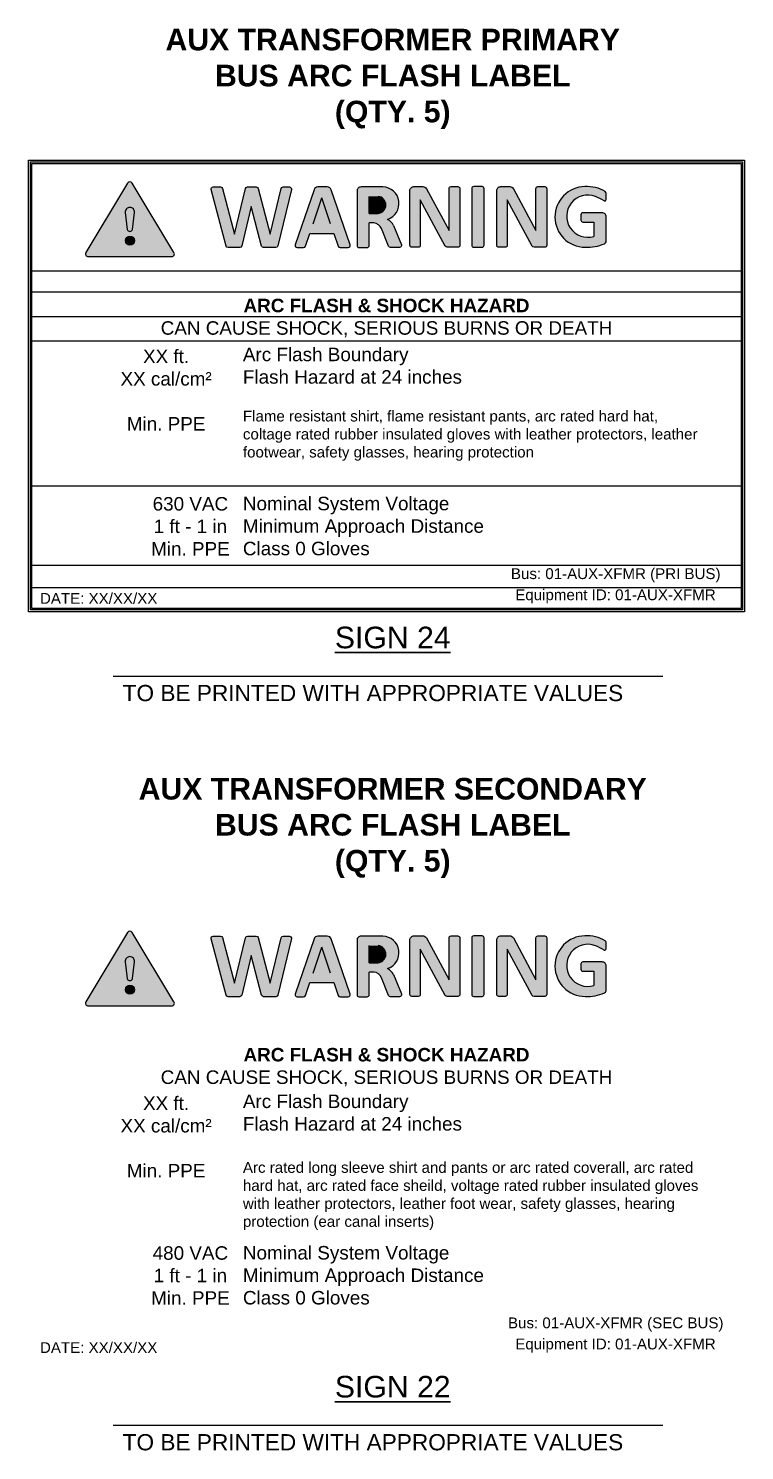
# Model space of a CAD drawing. Header units: feet. Extents: x -1522 to 1718, y -42 to 1309.
# Drawn here: x 1677.06 to 1680.93, y 1267.81 to 1275.5 of the extents above; entities that cross this region are included whole.
import ezdxf
from ezdxf.enums import TextEntityAlignment as Align

# ---------------------------------------------------------------- set-up
doc = ezdxf.new("R2010")
doc.units = ezdxf.units.FT
doc.header["$MEASUREMENT"] = 0
for name, color, linetype in [('ANNO-NOTE', 31, 'Continuous'), ('E-DETL', 7, 'Continuous'), ('G-ANNO-TEXT', 1, 'Continuous')]:
    doc.layers.add(name, color=color, linetype=linetype)
doc.styles.add('Strata 1_8', font='arial.ttf', dxfattribs={"height": 0.125})
doc.styles.add('Strata 3_32', font='arial.ttf', dxfattribs={"height": 0.09375})

# ---------------------------------------------------------------- blocks, each defined once
blk = doc.blocks.new('!')
at = {"color": 0}
for points in [[(-12.4476, 15.1946), (-12.689, 14.7939, 0.583528), (-12.6756, 14.7702), (-12.1929, 14.7702, 0.583528), (-12.1795, 14.7939), (-12.4209, 15.1946, 0.565093)], [(-12.4611, 15.0255), (-12.4497, 14.9273, 0.351225), (-12.4343, 14.9161, 0.351225), (-12.4188, 14.9273), (-12.4074, 15.0255, 0.42928), (-12.4343, 15.055, 0.42928)]]:
    blk.add_lwpolyline(points, format="xyb", close=True, dxfattribs=at)
blk.add_circle((-12.4343, 14.863), 0.0264, dxfattribs=at)

msp = doc.modelspace()

# ---------------------------------------------------------------- hatches: boundary and pattern name
h = msp.add_hatch(color=256)
h.dxf.hatch_style = 1
h.paths.add_polyline_path([(1677.62109, 1274.66083, 0.5650935), (1677.59608, 1274.66083), (1677.3707, 1274.2866, 0.5835277), (1677.3832, 1274.26448), (1677.83397, 1274.26448, 0.5835277), (1677.84647, 1274.2866)])
h.paths.add_polyline_path([(1677.62303, 1274.41125, -0.3512251), (1677.60858, 1274.40074, -0.3512251), (1677.59414, 1274.41125), (1677.58352, 1274.50295, -0.4292796), (1677.60858, 1274.53047, -0.4292796), (1677.63365, 1274.50295)], flags=16)
h.paths.add_polyline_path([(1677.63326, 1274.35115, -1), (1677.58391, 1274.35115, -1)], flags=16)
h = msp.add_hatch(color=256)
h.dxf.hatch_style = 1
h.paths.add_polyline_path([(1678.48082, 1274.62747, 0.4848352), (1678.47004, 1274.64114), (1678.4359, 1274.64114, 0.3469508), (1678.42511, 1274.63263), (1678.3661, 1274.38613), (1678.30103, 1274.63288, 0.3405613), (1678.29031, 1274.64114), (1678.24379, 1274.64114, 0.3469508), (1678.23301, 1274.63263), (1678.17407, 1274.38647), (1678.1091, 1274.63288, 0.3405613), (1678.09837, 1274.64114), (1678.05795, 1274.64114, 0.4919124), (1678.04723, 1274.62722), (1678.12779, 1274.3217, 0.3405613), (1678.13852, 1274.31344), (1678.20175, 1274.31344, 0.3469508), (1678.21254, 1274.32195), (1678.2637, 1274.53566), (1678.32012, 1274.3217, 0.3405613), (1678.33085, 1274.31344), (1678.3969, 1274.31344, 0.3469508), (1678.40768, 1274.32195)])
h = msp.add_hatch(color=256)
h.dxf.hatch_style = 1
h.paths.add_polyline_path([(1678.67485, 1274.64114), (1678.62406, 1274.64114, 0.3215274), (1678.60305, 1274.62607), (1678.50115, 1274.32812, 0.5143706), (1678.51165, 1274.31344), (1678.54652, 1274.31344, 0.3215274), (1678.55703, 1274.32098), (1678.5804, 1274.39002), (1678.71011, 1274.39002), (1678.73349, 1274.32098, 0.3215274), (1678.74399, 1274.31344), (1678.78726, 1274.31344, 0.5143706), (1678.79776, 1274.32812), (1678.69582, 1274.6262, 0.3198342)])
h.paths.add_polyline_path([(1678.69273, 1274.44134), (1678.59778, 1274.44134), (1678.64526, 1274.58158)], flags=16)
h = msp.add_hatch(color=256)
h.dxf.hatch_style = 1
h.paths.add_polyline_path([(1678.97521, 1274.64114), (1678.85762, 1274.64114, 0.4142136), (1678.83544, 1274.61896), (1678.83544, 1274.32445, 0.4142136), (1678.84653, 1274.31335), (1678.89041, 1274.31335, 0.4142136), (1678.9015, 1274.32445), (1678.9015, 1274.44721), (1678.92628, 1274.44721, -0.2700858), (1678.96759, 1274.41558), (1679.00614, 1274.32029, 0.3056019), (1679.01642, 1274.31335), (1679.06491, 1274.31335, 0.5331213), (1679.07518, 1274.32865), (1679.03238, 1274.43325, 0.1656677), (1679.00022, 1274.46576, 0.8406291)])
h.paths.add_polyline_path([(1678.9015, 1274.58993), (1678.94934, 1274.58993, -0.9167869), (1678.94888, 1274.49751), (1678.9015, 1274.49751)], flags=16)
h = msp.add_hatch(color=256)
h.dxf.hatch_style = 1
h.paths.add_polyline_path([(1679.39138, 1274.6316, 0.4142136), (1679.38029, 1274.64269), (1679.34368, 1274.64269, 0.4142136), (1679.33259, 1274.6316), (1679.33259, 1274.40562), (1679.21086, 1274.63105, 0.2755878), (1679.19134, 1274.64269), (1679.14314, 1274.64269, 0.4142136), (1679.12095, 1274.6205), (1679.12095, 1274.32599, 0.4142136), (1679.13205, 1274.3149), (1679.16622, 1274.3149, 0.4142136), (1679.17731, 1274.32599), (1679.17731, 1274.57115), (1679.31255, 1274.32072, 0.2755878), (1679.32231, 1274.3149), (1679.38029, 1274.3149, 0.4142136), (1679.39138, 1274.32599)])
h = msp.add_hatch(color=256)
h.dxf.hatch_style = 1
h.paths.add_polyline_path([(1679.52209, 1274.6316, 0.4142136), (1679.51099, 1274.64269), (1679.46622, 1274.64269, 0.4142136), (1679.45512, 1274.6316), (1679.45512, 1274.32608, 0.4142136), (1679.46622, 1274.31499), (1679.51099, 1274.31499, 0.4142136), (1679.52209, 1274.32608)])
h = msp.add_hatch(color=256)
h.dxf.hatch_style = 1
h.paths.add_polyline_path([(1679.86083, 1274.6316, 0.4142136), (1679.84974, 1274.64269), (1679.81313, 1274.64269, 0.4142136), (1679.80204, 1274.6316), (1679.80204, 1274.40562), (1679.6803, 1274.63105, 0.2755878), (1679.66078, 1274.64269), (1679.61258, 1274.64269, 0.4142136), (1679.5904, 1274.6205), (1679.5904, 1274.32599, 0.4142136), (1679.60149, 1274.3149), (1679.63566, 1274.3149, 0.4142136), (1679.64676, 1274.32599), (1679.64676, 1274.57115), (1679.78199, 1274.32072, 0.2755878), (1679.79175, 1274.3149), (1679.84974, 1274.3149, 0.4142136), (1679.86083, 1274.32599)])
h = msp.add_hatch(color=256)
h.dxf.hatch_style = 1
h.paths.add_polyline_path([(1680.0667, 1274.64269, 0.9914559), (1680.06811, 1274.3149, 0.1036643), (1680.17264, 1274.33391, 0.1992319), (1680.18194, 1274.34457), (1680.18194, 1274.4795, 0.4142136), (1680.15976, 1274.50168), (1680.05628, 1274.50168, 0.4142136), (1680.04519, 1274.49059), (1680.04519, 1274.46208, 0.4142136), (1680.05628, 1274.45098), (1680.11504, 1274.45098), (1680.11504, 1274.37384, -1.4010608), (1680.12353, 1274.58927, -0.0454987), (1680.17012, 1274.56611, 0.56466), (1680.18194, 1274.5747), (1680.18194, 1274.6065, 0.2084405), (1680.17696, 1274.61563, 0.1570359)])
at = {"true_color": 0xff8000}
h = msp.add_hatch(color=30, dxfattribs=at)
h.dxf.hatch_style = 1
h.paths.add_polyline_path([(1677.63365, 1274.50295, 0.4292796), (1677.60858, 1274.53047, 0.4292796), (1677.58352, 1274.50295), (1677.59414, 1274.41125, 0.3512251), (1677.60858, 1274.40074, 0.3512251), (1677.62303, 1274.41125)])
h = msp.add_hatch(color=30, dxfattribs=at)
h.dxf.hatch_style = 1
h.paths.add_polyline_path([(1678.64526, 1274.58158), (1678.59778, 1274.44134), (1678.69273, 1274.44134)])
h = msp.add_hatch(color=30, dxfattribs=at)
h.dxf.hatch_style = 1
h.paths.add_polyline_path([(1678.9015, 1274.49751), (1678.94888, 1274.49751, 0.9167869), (1678.94934, 1274.58993), (1678.9015, 1274.58993)])
h = msp.add_hatch(color=30, dxfattribs=at)
h.dxf.hatch_style = 1
h.paths.add_polyline_path([(1677.63326, 1274.35115, 1), (1677.58391, 1274.35115, 1)])
h = msp.add_hatch(color=256)
h.dxf.hatch_style = 1
h.paths.add_polyline_path([(1677.62109, 1270.61059, 0.5650935), (1677.59608, 1270.61059), (1677.3707, 1270.23636, 0.5835277), (1677.3832, 1270.21424), (1677.83397, 1270.21424, 0.5835277), (1677.84647, 1270.23636)])
h.paths.add_polyline_path([(1677.62303, 1270.36101, -0.3512251), (1677.60858, 1270.3505, -0.3512251), (1677.59414, 1270.36101), (1677.58352, 1270.45271, -0.4292796), (1677.60858, 1270.48023, -0.4292796), (1677.63365, 1270.45271)], flags=16)
h.paths.add_polyline_path([(1677.63326, 1270.30091, -1), (1677.58391, 1270.30091, -1)], flags=16)
h = msp.add_hatch(color=256)
h.dxf.hatch_style = 1
h.paths.add_polyline_path([(1678.48082, 1270.57723, 0.4848352), (1678.47004, 1270.5909), (1678.4359, 1270.5909, 0.3469508), (1678.42511, 1270.58239), (1678.3661, 1270.33589), (1678.30103, 1270.58264, 0.3405613), (1678.29031, 1270.5909), (1678.24379, 1270.5909, 0.3469508), (1678.23301, 1270.58239), (1678.17407, 1270.33623), (1678.1091, 1270.58264, 0.3405613), (1678.09837, 1270.5909), (1678.05795, 1270.5909, 0.4919124), (1678.04723, 1270.57698), (1678.12779, 1270.27146, 0.3405613), (1678.13852, 1270.2632), (1678.20175, 1270.2632, 0.3469508), (1678.21254, 1270.27171), (1678.2637, 1270.48542), (1678.32012, 1270.27146, 0.3405613), (1678.33085, 1270.2632), (1678.3969, 1270.2632, 0.3469508), (1678.40768, 1270.27171)])
h = msp.add_hatch(color=256)
h.dxf.hatch_style = 1
h.paths.add_polyline_path([(1678.67485, 1270.5909), (1678.62406, 1270.5909, 0.3215274), (1678.60305, 1270.57583), (1678.50115, 1270.27788, 0.5143706), (1678.51165, 1270.2632), (1678.54652, 1270.2632, 0.3215274), (1678.55703, 1270.27074), (1678.5804, 1270.33978), (1678.71011, 1270.33978), (1678.73349, 1270.27074, 0.3215274), (1678.74399, 1270.2632), (1678.78726, 1270.2632, 0.5143706), (1678.79776, 1270.27788), (1678.69582, 1270.57596, 0.3198342)])
h.paths.add_polyline_path([(1678.69273, 1270.3911), (1678.59778, 1270.3911), (1678.64526, 1270.53134)], flags=16)
h = msp.add_hatch(color=30, dxfattribs=at)
h.dxf.hatch_style = 1
h.paths.add_polyline_path([(1678.64526, 1270.53134), (1678.59778, 1270.3911), (1678.69273, 1270.3911)])
h = msp.add_hatch(color=256)
h.dxf.hatch_style = 1
h.paths.add_polyline_path([(1678.97521, 1270.5909), (1678.85762, 1270.5909, 0.4142136), (1678.83544, 1270.56872), (1678.83544, 1270.27421, 0.4142136), (1678.84653, 1270.26311), (1678.89041, 1270.26311, 0.4142136), (1678.9015, 1270.27421), (1678.9015, 1270.39697), (1678.92628, 1270.39697, -0.2700858), (1678.96759, 1270.36534), (1679.00614, 1270.27005, 0.3056019), (1679.01642, 1270.26311), (1679.06491, 1270.26311, 0.5331213), (1679.07518, 1270.27841), (1679.03238, 1270.38301, 0.1656677), (1679.00022, 1270.41552, 0.8406291)])
h.paths.add_polyline_path([(1678.9015, 1270.53969), (1678.94934, 1270.53969, -0.9167869), (1678.94888, 1270.44727), (1678.9015, 1270.44727)], flags=16)
h = msp.add_hatch(color=30, dxfattribs=at)
h.dxf.hatch_style = 1
h.paths.add_polyline_path([(1678.9015, 1270.44727), (1678.94888, 1270.44727, 0.9167869), (1678.94934, 1270.53969), (1678.9015, 1270.53969)])
h = msp.add_hatch(color=256)
h.dxf.hatch_style = 1
h.paths.add_polyline_path([(1679.39138, 1270.58136, 0.4142136), (1679.38029, 1270.59245), (1679.34368, 1270.59245, 0.4142136), (1679.33259, 1270.58136), (1679.33259, 1270.35538), (1679.21086, 1270.58081, 0.2755878), (1679.19134, 1270.59245), (1679.14314, 1270.59245, 0.4142136), (1679.12095, 1270.57027), (1679.12095, 1270.27575, 0.4142136), (1679.13205, 1270.26466), (1679.16622, 1270.26466, 0.4142136), (1679.17731, 1270.27575), (1679.17731, 1270.52091), (1679.31255, 1270.27048, 0.2755878), (1679.32231, 1270.26466), (1679.38029, 1270.26466, 0.4142136), (1679.39138, 1270.27575)])
h = msp.add_hatch(color=256)
h.dxf.hatch_style = 1
h.paths.add_polyline_path([(1679.52209, 1270.58136, 0.4142136), (1679.51099, 1270.59245), (1679.46622, 1270.59245, 0.4142136), (1679.45512, 1270.58136), (1679.45512, 1270.27584, 0.4142136), (1679.46622, 1270.26475), (1679.51099, 1270.26475, 0.4142136), (1679.52209, 1270.27584)])
h = msp.add_hatch(color=256)
h.dxf.hatch_style = 1
h.paths.add_polyline_path([(1679.86083, 1270.58136, 0.4142136), (1679.84974, 1270.59245), (1679.81313, 1270.59245, 0.4142136), (1679.80204, 1270.58136), (1679.80204, 1270.35538), (1679.6803, 1270.58081, 0.2755878), (1679.66078, 1270.59245), (1679.61258, 1270.59245, 0.4142136), (1679.5904, 1270.57027), (1679.5904, 1270.27575, 0.4142136), (1679.60149, 1270.26466), (1679.63566, 1270.26466, 0.4142136), (1679.64676, 1270.27575), (1679.64676, 1270.52091), (1679.78199, 1270.27048, 0.2755878), (1679.79175, 1270.26466), (1679.84974, 1270.26466, 0.4142136), (1679.86083, 1270.27575)])
h = msp.add_hatch(color=256)
h.dxf.hatch_style = 1
h.paths.add_polyline_path([(1680.0667, 1270.59245, 0.9914559), (1680.06811, 1270.26466, 0.1036643), (1680.17264, 1270.28367, 0.1992319), (1680.18194, 1270.29433), (1680.18194, 1270.42926, 0.4142136), (1680.15976, 1270.45144), (1680.05628, 1270.45144, 0.4142136), (1680.04519, 1270.44035), (1680.04519, 1270.41184, 0.4142136), (1680.05628, 1270.40074), (1680.11504, 1270.40074), (1680.11504, 1270.3236, -1.4010608), (1680.12353, 1270.53903, -0.0454987), (1680.17012, 1270.51587, 0.56466), (1680.18194, 1270.52446), (1680.18194, 1270.55626, 0.2084405), (1680.17696, 1270.56539, 0.1570359)])
h = msp.add_hatch(color=30, dxfattribs=at)
h.dxf.hatch_style = 1
h.paths.add_polyline_path([(1677.63365, 1270.45271, 0.4292796), (1677.60858, 1270.48023, 0.4292796), (1677.58352, 1270.45271), (1677.59414, 1270.36101, 0.3512251), (1677.60858, 1270.3505, 0.3512251), (1677.62303, 1270.36101)])
h = msp.add_hatch(color=30, dxfattribs=at)
h.dxf.hatch_style = 1
h.paths.add_polyline_path([(1677.63326, 1270.30091, 1), (1677.58391, 1270.30091, 1)])

# ---------------------------------------------------------------- linework, layer by layer
for points in [[(1678.2637, 1274.53566), (1678.21254, 1274.32195, -0.3469508), (1678.20175, 1274.31344), (1678.13852, 1274.31344, -0.3405613), (1678.12779, 1274.3217), (1678.04723, 1274.62722, -0.4919124), (1678.05795, 1274.64114), (1678.09837, 1274.64114, -0.3405613), (1678.1091, 1274.63288), (1678.17407, 1274.38647), (1678.23301, 1274.63263, -0.3469508), (1678.24379, 1274.64114), (1678.29031, 1274.64114, -0.3405613), (1678.30103, 1274.63288), (1678.3661, 1274.38613), (1678.42511, 1274.63263, -0.3469508), (1678.4359, 1274.64114), (1678.47004, 1274.64114, -0.4848352), (1678.48082, 1274.62747), (1678.40768, 1274.32195, -0.3469508), (1678.3969, 1274.31344), (1678.33085, 1274.31344, -0.3405613), (1678.32012, 1274.3217)], [(1679.17731, 1274.57115), (1679.17731, 1274.32599, -0.4142136), (1679.16622, 1274.3149), (1679.13205, 1274.3149, -0.4142136), (1679.12095, 1274.32599), (1679.12095, 1274.6205, -0.4142136), (1679.14314, 1274.64269), (1679.19134, 1274.64269, -0.2755878), (1679.21086, 1274.63105), (1679.33259, 1274.40562), (1679.33259, 1274.6316, -0.4142136), (1679.34368, 1274.64269), (1679.38029, 1274.64269, -0.4142136), (1679.39138, 1274.6316), (1679.39138, 1274.32599, -0.4142136), (1679.38029, 1274.3149), (1679.32231, 1274.3149, -0.2755878), (1679.31255, 1274.32072)], [(1679.45512, 1274.6316), (1679.45512, 1274.32608, 0.4142136), (1679.46622, 1274.31499), (1679.51099, 1274.31499, 0.4142136), (1679.52209, 1274.32608), (1679.52209, 1274.6316, 0.4142136), (1679.51099, 1274.64269), (1679.46622, 1274.64269, 0.4142136)], [(1679.64676, 1274.57115), (1679.64676, 1274.32599, -0.4142136), (1679.63566, 1274.3149), (1679.60149, 1274.3149, -0.4142136), (1679.5904, 1274.32599), (1679.5904, 1274.6205, -0.4142136), (1679.61258, 1274.64269), (1679.66078, 1274.64269, -0.2755878), (1679.6803, 1274.63105), (1679.80204, 1274.40562), (1679.80204, 1274.6316, -0.4142136), (1679.81313, 1274.64269), (1679.84974, 1274.64269, -0.4142136), (1679.86083, 1274.6316), (1679.86083, 1274.32599, -0.4142136), (1679.84974, 1274.3149), (1679.79175, 1274.3149, -0.2755878), (1679.78199, 1274.32072)], [(1678.2637, 1270.48542), (1678.21254, 1270.27171, -0.3469508), (1678.20175, 1270.2632), (1678.13852, 1270.2632, -0.3405613), (1678.12779, 1270.27146), (1678.04723, 1270.57698, -0.4919124), (1678.05795, 1270.5909), (1678.09837, 1270.5909, -0.3405613), (1678.1091, 1270.58264), (1678.17407, 1270.33623), (1678.23301, 1270.58239, -0.3469508), (1678.24379, 1270.5909), (1678.29031, 1270.5909, -0.3405613), (1678.30103, 1270.58264), (1678.3661, 1270.33589), (1678.42511, 1270.58239, -0.3469508), (1678.4359, 1270.5909), (1678.47004, 1270.5909, -0.4848352), (1678.48082, 1270.57723), (1678.40768, 1270.27171, -0.3469508), (1678.3969, 1270.2632), (1678.33085, 1270.2632, -0.3405613), (1678.32012, 1270.27146)], [(1679.17731, 1270.52091), (1679.17731, 1270.27575, -0.4142136), (1679.16622, 1270.26466), (1679.13205, 1270.26466, -0.4142136), (1679.12095, 1270.27575), (1679.12095, 1270.57027, -0.4142136), (1679.14314, 1270.59245), (1679.19134, 1270.59245, -0.2755878), (1679.21086, 1270.58081), (1679.33259, 1270.35538), (1679.33259, 1270.58136, -0.4142136), (1679.34368, 1270.59245), (1679.38029, 1270.59245, -0.4142136), (1679.39138, 1270.58136), (1679.39138, 1270.27575, -0.4142136), (1679.38029, 1270.26466), (1679.32231, 1270.26466, -0.2755878), (1679.31255, 1270.27048)], [(1679.45512, 1270.58136), (1679.45512, 1270.27584, 0.4142136), (1679.46622, 1270.26475), (1679.51099, 1270.26475, 0.4142136), (1679.52209, 1270.27584), (1679.52209, 1270.58136, 0.4142136), (1679.51099, 1270.59245), (1679.46622, 1270.59245, 0.4142136)], [(1679.64676, 1270.52091), (1679.64676, 1270.27575, -0.4142136), (1679.63566, 1270.26466), (1679.60149, 1270.26466, -0.4142136), (1679.5904, 1270.27575), (1679.5904, 1270.57027, -0.4142136), (1679.61258, 1270.59245), (1679.66078, 1270.59245, -0.2755878), (1679.6803, 1270.58081), (1679.80204, 1270.35538), (1679.80204, 1270.58136, -0.4142136), (1679.81313, 1270.59245), (1679.84974, 1270.59245, -0.4142136), (1679.86083, 1270.58136), (1679.86083, 1270.27575, -0.4142136), (1679.84974, 1270.26466), (1679.79175, 1270.26466, -0.2755878), (1679.78199, 1270.27048)]]:
    msp.add_lwpolyline(points, format="xyb", close=True)
for points in [[(1678.71011, 1274.39002), (1678.73349, 1274.32098, 0.3215274), (1678.74399, 1274.31344), (1678.78726, 1274.31344, 0.5134003), (1678.79777, 1274.32809), (1678.69586, 1274.62607, 0.3215274), (1678.67485, 1274.64114), (1678.62406, 1274.64114, 0.3215274), (1678.60305, 1274.62607), (1678.50114, 1274.32809, 0.5134003), (1678.51165, 1274.31344), (1678.54652, 1274.31344, 0.3215274), (1678.55703, 1274.32098), (1678.5804, 1274.39002)], [(1678.97521, 1274.64114), (1678.85762, 1274.64114, 0.4142136), (1678.83544, 1274.61896), (1678.83544, 1274.32445, 0.4142136), (1678.84653, 1274.31335), (1678.89041, 1274.31335, 0.4142136), (1678.9015, 1274.32445), (1678.9015, 1274.44721)], [(1680.18194, 1274.34457), (1680.18194, 1274.4795, 0.4142136), (1680.15976, 1274.50168), (1680.05628, 1274.50168, 0.4142136), (1680.04519, 1274.49059), (1680.04519, 1274.46208, 0.4142136), (1680.05628, 1274.45098), (1680.11504, 1274.45098), (1680.11504, 1274.37384)], [(1679.03238, 1274.43325), (1679.07518, 1274.32865, -0.5331213), (1679.06491, 1274.31335), (1679.01642, 1274.31335, -0.3056019), (1679.00614, 1274.32029), (1678.96759, 1274.41558)], [(1678.71011, 1270.33978), (1678.73349, 1270.27074, 0.3215274), (1678.74399, 1270.2632), (1678.78726, 1270.2632, 0.5134003), (1678.79777, 1270.27785), (1678.69586, 1270.57583, 0.3215274), (1678.67485, 1270.5909), (1678.62406, 1270.5909, 0.3215274), (1678.60305, 1270.57583), (1678.50114, 1270.27785, 0.5134003), (1678.51165, 1270.2632), (1678.54652, 1270.2632, 0.3215274), (1678.55703, 1270.27074), (1678.5804, 1270.33978)], [(1678.97521, 1270.5909), (1678.85762, 1270.5909, 0.4142136), (1678.83544, 1270.56872), (1678.83544, 1270.27421, 0.4142136), (1678.84653, 1270.26311), (1678.89041, 1270.26311, 0.4142136), (1678.9015, 1270.27421), (1678.9015, 1270.39697)], [(1680.18194, 1270.29433), (1680.18194, 1270.42926, 0.4142136), (1680.15976, 1270.45144), (1680.05628, 1270.45144, 0.4142136), (1680.04519, 1270.44035), (1680.04519, 1270.41184, 0.4142136), (1680.05628, 1270.40074), (1680.11504, 1270.40074), (1680.11504, 1270.3236)], [(1679.03238, 1270.38301), (1679.07518, 1270.27841, -0.5331213), (1679.06491, 1270.26311), (1679.01642, 1270.26311, -0.3056019), (1679.00614, 1270.27005), (1678.96759, 1270.36534)]]:
    msp.add_lwpolyline(points, format="xyb")
for points in [[(1680.18194, 1274.57323), (1680.18194, 1274.6065)], [(1678.59778, 1274.44134), (1678.64526, 1274.58158)], [(1678.69273, 1274.44134), (1678.64526, 1274.58158)], [(1678.9015, 1274.49751), (1678.9015, 1274.58993)], [(1678.9015, 1274.49751), (1678.94888, 1274.49751)], [(1678.92628, 1274.44721), (1678.9015, 1274.44721)], [(1678.5804, 1274.39002), (1678.71011, 1274.39002)], [(1677.07864, 1274.18791), (1680.91088, 1274.18791)], [(1678.59778, 1270.3911), (1678.64526, 1270.53134)], [(1678.69273, 1270.3911), (1678.64526, 1270.53134)], [(1678.9015, 1270.44727), (1678.9015, 1270.53969)], [(1680.18194, 1270.52299), (1680.18194, 1270.55626)], [(1678.9015, 1270.44727), (1678.94888, 1270.44727)], [(1678.92628, 1270.39697), (1678.9015, 1270.39697)], [(1678.5804, 1270.33978), (1678.71011, 1270.33978)]]:
    msp.add_lwpolyline(points)
for centre, radius, start, end in [((1678.97242, 1274.55127), 0.08992, 288.012689, 88.21823), ((1680.06881, 1274.4788), 0.1639, 90.738374, 269.755102), ((1680.07982, 1274.45795), 0.1852, 58.363568, 94.062008), ((1680.16897, 1274.60535), 0.01302, 5.062832, 52.159531), ((1678.94509, 1274.54374), 0.04639, 274.683328, 84.740089), ((1680.08226, 1274.48301), 0.11399, 68.754471, 286.708663), ((1680.01981, 1274.32218), 0.28652, 58.356942, 68.768213), ((1680.17344, 1274.57396), 0.00853, 247.11083, 355.082449), ((1678.91979, 1274.39595), 0.05167, 22.327216, 82.783847), ((1678.96859, 1274.40231), 0.0709, 25.878582, 63.505078), ((1680.07503, 1274.5738), 0.25899, 268.468731, 292.142285), ((1680.16444, 1274.35044), 0.01846, 296.383954, 341.4544), ((1678.94509, 1270.4935), 0.04639, 274.683328, 84.740089), ((1678.97242, 1270.50103), 0.08992, 288.012689, 88.21823), ((1680.06881, 1270.42856), 0.1639, 90.738374, 269.755102), ((1680.08226, 1270.43277), 0.11399, 68.754471, 286.708663), ((1680.07982, 1270.40771), 0.1852, 58.363568, 94.062008), ((1680.01981, 1270.27194), 0.28652, 58.356942, 68.768213), ((1680.16897, 1270.55511), 0.01302, 5.062832, 52.159531), ((1680.17344, 1270.52372), 0.00853, 247.11083, 355.082449), ((1678.91979, 1270.34571), 0.05167, 22.327216, 82.783847), ((1678.96859, 1270.35207), 0.0709, 25.878582, 63.505078), ((1680.16444, 1270.3002), 0.01846, 296.383954, 341.4544), ((1680.07503, 1270.52356), 0.25899, 268.468731, 292.142285)]:
    msp.add_arc(centre, radius, start, end)
at = {"layer": 'E-DETL'}
for p, q in [((1677.51708, 1271.99652), (1680.48763, 1271.99652)), ((1677.51708, 1267.94628), (1680.48763, 1267.94628))]:
    msp.add_line(p, q, dxfattribs=at)
for points in [[(1677.0603, 1274.78655), (1680.92922, 1274.78655), (1680.92922, 1272.34369), (1677.0603, 1272.34369)], [(1677.07084, 1274.776), (1680.91867, 1274.776), (1680.91867, 1272.35423), (1677.07084, 1272.35423)], [(1677.07864, 1274.7682), (1680.91088, 1274.7682), (1680.91088, 1272.36203), (1677.07864, 1272.36203)]]:
    msp.add_lwpolyline(points, close=True, dxfattribs=at)
for points in [[(1677.07864, 1274.07327), (1680.91088, 1274.07327)], [(1677.07864, 1273.94143), (1680.91088, 1273.94143)], [(1677.07864, 1273.80987), (1680.91088, 1273.80987)], [(1677.07864, 1273.02573), (1680.91088, 1273.02573)], [(1677.07864, 1272.59546), (1680.91088, 1272.59546)], [(1677.07864, 1272.47512), (1680.91088, 1272.47512)]]:
    msp.add_lwpolyline(points, dxfattribs=at)

# ---------------------------------------------------------------- block references
at = {"layer": 'ANNO-NOTE', "xscale": 0.933912873791491, "yscale": 0.933912873791491, "zscale": 0.933912873791491}
for p in [(1689.22109, 1260.47042), (1689.22109, 1256.42018)]:
    msp.add_blockref('!', p, dxfattribs=at)

# ---------------------------------------------------------------- texts
at = {"layer": 'G-ANNO-TEXT', "lineweight": 30, "style": 'Strata 1_8'}
for s, p in [('%%USIGN 24', (1679.02839, 1272.26376)), ('%%USIGN 22', (1679.02839, 1268.21353))]:
    msp.add_text(s, height=0.116739, dxfattribs=at).set_placement(p, align=Align.TOP_CENTER)
at = {"layer": 'G-ANNO-TEXT'}
for s, width, heights, insert, char_height, attachment_point, style in [('{\\fArial|b1|i0|c0|p34;AUX TRANSFORMER PRIMARY BUS ARC FLASH LABEL\\P(QTY.^I5)}', 2.6896229, [0], (1679.02839, 1274.95502), 0.1167391, 8, 'Strata 1_8'), ('{\\fArial|b1|i0|c0|p34;ARC FLASH & SHOCK HAZARD\\P}CAN CAUSE SHOCK, SERIOUS BURNS OR DEATH', 2.8938501, [0], (1678.99476, 1273.82857), 0.0729386, 8, 'Strata 1_8'), ('XX ft.\\PXX cal/cm²\\P\\PMin. PPE', 0.637588, [0.48207], (1677.80397, 1273.32406), 0.072939, 8, 'Strata 1_8'), ('Arc Flash Boundary\\PFlash Hazard at 24 inches\\P{\\H0.80026x;\\PFlame resistant shirt, flame resistant pants, arc rated hard hat, coltage rated rubber insulated gloves with leather protectors, leather footwear, safety glasses, hearing protection}', 2.4886289, [0], (1678.21893, 1273.77208), 0.0729386, 1, 'Strata 1_8'), ('630 VAC\\P1 ft - 1 in\\PMin. PPE', 0.637588, [0], (1677.93522, 1272.64846), 0.0729386, 8, 'Strata 1_8'), ('Nominal System Voltage\\PMinimum Approach Distance\\PClass 0 Gloves', 1.5516667, [0], (1678.21893, 1272.96596), 0.0729386, 1, 'Strata 1_8'), ('\\pt0.52533;Bus: 01-AUX-XFMR (PRI BUS)', 1.2363139, [0], (1680.23332, 1272.50369), 0.0583696, 8, 'Strata 1_8'), ('DATE: XX/XX/XX ', 1.5516667, [0], (1677.43954, 1272.3868), 0.0583696, 8, 'Strata 1_8'), ('Equipment ID: 01-AUX-XFMR', 1.2363139, [0], (1680.232, 1272.3895), 0.0583696, 8, 'Strata 1_8'), ('TO BE PRINTED WITH APPROPRIATE VALUES', 2.9184777, [0], (1677.56915, 1271.94893), 0.0875543, 1, 'Strata 3_32'), ('{\\fArial|b1|i0|c0|p34;AUX TRANSFORMER SECONDARY BUS ARC FLASH LABEL\\P(QTY.^I5)}', 2.9522182, [0], (1679.02839, 1270.90478), 0.1167391, 8, 'Strata 1_8'), ('{\\fArial|b1|i0|c0|p34;ARC FLASH & SHOCK HAZARD\\P}CAN CAUSE SHOCK, SERIOUS BURNS OR DEATH', 2.8938501, [0], (1678.99476, 1269.77833), 0.0729386, 8, 'Strata 1_8'), ('XX ft.\\PXX cal/cm²\\P\\PMin. PPE', 0.637588, [0], (1677.80397, 1269.28638), 0.072939, 8, 'Strata 1_8'), ('Arc Flash Boundary\\PFlash Hazard at 24 inches\\P\\P{\\H0.80026x;Arc rated long sleeve shirt and pants or arc rated coverall, arc rated hard hat, arc rated face sheild, voltage rated rubber insulated gloves with leather protectors, leather foot wear, safety glasses, hearing protection (ear canal inserts)}', 2.4886289, [0], (1678.21893, 1269.7344), 0.0729386, 1, 'Strata 1_8'), ('480 VAC\\P1 ft - 1 in\\PMin. PPE', 0.637588, [0], (1677.93522, 1268.59822), 0.0729386, 8, 'Strata 1_8'), ('Nominal System Voltage\\PMinimum Approach Distance\\PClass 0 Gloves', 1.5516667, [0], (1678.21893, 1268.91572), 0.0729386, 1, 'Strata 1_8'), ('\\pt0.52533;Bus: 01-AUX-XFMR (SEC BUS)', 1.2363139, [0], (1680.23332, 1268.45345), 0.0583696, 8, 'Strata 1_8'), ('DATE: XX/XX/XX ', 1.5516667, [0], (1677.43954, 1268.33656), 0.0583696, 8, 'Strata 1_8'), ('Equipment ID: 01-AUX-XFMR', 1.2363139, [0], (1680.232, 1268.33926), 0.0583696, 8, 'Strata 1_8'), ('TO BE PRINTED WITH APPROPRIATE VALUES', 2.9184777, [0], (1677.56915, 1267.89869), 0.0875543, 1, 'Strata 3_32')]:
    msp.add_mtext_dynamic_manual_height_columns(s, width=width, gutter_width=0.43777, heights=heights, dxfattribs=dict(at, insert=insert, char_height=char_height, attachment_point=attachment_point, style=style))

doc.saveas('drawing.dxf')
